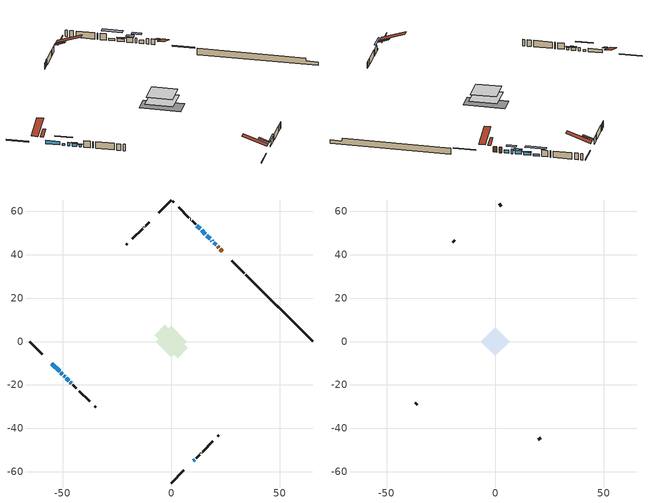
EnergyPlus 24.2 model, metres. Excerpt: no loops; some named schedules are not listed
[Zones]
conditioned space
 floor outside (Floor1 construction): -0.98,0 0,0.98 0.98,0 0,-0.98 z0.61
 floor adiabatic (AdiabaticFloorConstruction): -7.18,0 0,7.18 7.18,0 0,-7.18 z0.61
 floor foundation (Slab1 construction): -7.69,2.93 -2.93,7.69 7.69,-2.93 2.93,-7.69 z-1.77
 wall outside (RimJoist1 construction): 0,-65.1 5.77,-59.33 / -65.1,0 -59.33,-5.77 / 0,65.1 -5.77,59.33 / 33.66,31.43 27.89,37.21 z0.61:0.91
 wall outside (AdiabaticWallConstruction 1): 23.51,41.59 22.59,42.5 / 21.94,43.16 21.31,43.78 z0.61:2.64
 wall outside (AdiabaticWallConstruction): -54.94,-10.16 -51.38,-13.72 / 20.66,44.44 19.58,45.52 / -49.42,-15.68 -48.85,-16.24 z0.61:1.83; 10.16,-54.94 10.8,-54.29 / -50.73,-14.37 -50.08,-15.02 z0.61:1.22; 18.92,46.17 18.53,46.57 z0.61:2.36; 17.87,47.22 16.36,48.73 z0.61:2.44; 15.71,49.39 13.98,51.11 / -48.2,-16.9 -47.12,-17.98 z0.61:1.68; -46.46,-18.63 -45.92,-19.17 / 13.33,51.77 11.82,53.28 z0.61:1.37
 wall outside (Wall1 construction): 11.46,-53.64 13.06,-52.03 / -45.27,-19.83 -43.66,-21.43 / -10.16,54.94 -11.76,53.34 / 11.16,53.94 9.56,55.54 z0.61:3.05
 wall outside (Wall2 construction): 13.72,-51.38 13.83,-51.27 / -43.01,-22.09 -42.9,-22.2 / -12.42,52.68 -12.52,52.57 / 8.9,56.2 8.79,56.3 z0.61:3.05
 wall outside (Wall3 construction): 14.48,-50.61 19.18,-45.91 / -42.24,-22.85 -37.54,-27.55 / -13.18,51.92 -17.88,47.22 / 8.14,56.96 3.44,61.66 z0.61:3.05
 wall outside (Wall5 construction): 21.49,-43.61 21.96,-43.13 / -35.24,-29.86 -34.76,-30.33 / -20.19,44.91 -20.66,44.44 / 1.13,63.97 0.66,64.44 z0.61:3.05
 wall foundation (FoundationWall1 construction): 34.32,30.78,-1.77 34.32,30.78,0.61 62.02,3.08,0.61 62.02,3.08,-0.45 65.1,0,-0.45 65.1,0,-1.77
 window (WindowConstruction): -54.94,-10.16 -51.38,-13.72 z0.61:1.83
 window (WindowConstruction 8): 20.66,44.44 19.58,45.52 z0.61:1.83
 window (WindowConstruction 9): 10.16,-54.94 10.8,-54.29 z0.61:1.22
 window (WindowConstruction 10): -50.72,-14.37 -50.08,-15.02 z0.61:1.22
 window (WindowConstruction 1): -49.42,-15.68 -48.86,-16.24 z0.61:1.83
 window (WindowConstruction 6): 18.92,46.17 18.53,46.57 z0.61:2.36
 window (WindowConstruction 2): 17.87,47.22 16.36,48.73 z0.61:2.44
 window (WindowConstruction 3): 15.71,49.39 13.98,51.11 z0.61:1.68
 window (WindowConstruction 4): -48.2,-16.9 -47.12,-17.98 z0.61:1.68
 window (WindowConstruction 5): -46.46,-18.63 -45.92,-19.17 z0.61:1.37
 window (WindowConstruction 7): 13.33,51.77 11.82,53.28 z0.61:1.37
 door (Door): 23.51,41.59 22.59,42.5 z0.61:2.64
 door (Door 1): 21.94,43.16 21.32,43.78 z0.61:2.64
 ceiling adiabatic (AdiabaticFloorConstruction): 0,-7.18 7.18,0 0,7.18 -7.18,0 z0.61
 roof outside (Roof2 construction): 9.5,-55.6,3.05 6.81,-52.91,4.32 6.1,-53.62,4.32 8.79,-56.31,3.05; -55.6,-9.5,3.05 -52.91,-6.81,4.32 -53.62,-6.1,4.32 -56.31,-8.79,3.05; -9.5,55.6,3.05 -6.81,52.91,4.32 -6.1,53.62,4.32 -8.79,56.31,3.05; 24.16,40.93,3.05 21.47,38.24,4.32 22.18,37.53,4.32 24.87,40.23,3.05
attic - vented
 floor to conditioned space (Floor2 construction Reversed): -6.64,0 0,6.64 6.64,0 0,-6.64 z3.05
 wall outside (Wall4 construction): 19.84,-45.26 20.83,-44.26 / -36.89,-28.21 -35.89,-29.2 / -18.54,46.56 -19.53,45.57 / 2.78,62.32 1.79,63.31 z0.61:3.05
 roof outside (Roof1 construction): 8.13,-56.96,3.05 1.66,-50.49,6.1 -0.04,-52.2,6.1 6.43,-58.67,3.05; -56.96,-8.13,3.05 -50.49,-1.66,6.1 -52.2,0.04,6.1 -58.67,-6.43,3.05; -8.13,56.96,3.05 -1.66,50.49,6.1 0.04,52.2,6.1 -6.43,58.67,3.05; 25.53,39.57,3.05 19.06,33.1,6.1 20.76,31.39,6.1 27.23,37.86,3.05
shading: 12.74,-52.36 8.22,-56.88 8.54,-57.2 13.07,-52.68 z3.96; -48.14,-16.96 -52.66,-12.43 -52.99,-12.76 -48.47,-17.28 z3.96; 17.45,47.64 20,45.1 21.07,46.17 18.53,48.72 z3.88; 16.15,48.94 18.08,47.01 19.16,48.09 17.23,50.02 z2.74; 13.77,51.33 15.92,49.18 16.24,49.5 14.1,51.65 z1.98; -46.91,-18.19 -48.41,-16.69 -48.73,-17.01 -47.23,-18.51 z1.98; -45.71,-19.38 -46.67,-18.42 -47,-18.75 -46.04,-19.71 z1.67; 9.88,55.22 15.26,49.83 16.34,50.91 10.96,56.29 z4.11
[Building]
Building 1: Terrain=Suburbs
[Site:Location]
Montreal Mirabel Intl AP_QC: Latitude {deg}=45.68; Longitude {deg}=-74.03; Time Zone {hr}=-5; Elevation {m}=82; Keep Site Location Information=Yes
[Site:GroundTemperature:Shallow]
0.642858, -1.75623, -1.94836, -0.80987, 3.76054, 8.30966, 12.2535, 14.7518, 14.9641, 12.9321, 9.08883, 4.67926
[Site:WaterMainsTemperature]
Calculation Method=Schedule; Temperature Schedule=mains temperature schedule
[Material] Roughness=Rough; Thermal Absorptance=0.9
Name | Thickness {m} | Conductivity {W/m-K} | Density {kg/m3} | Specific Heat {J/kg-K} | Solar Absorptance | Visible Absorptance
asphalt or fiberglass shingles | 0.00635 | 0.162714 | 1121.4 | 1465.45 | 0.4 | 0.4
ceiling loosefill ins | 0.0846667 | 0.0480833 | 16.02 | 1046.75 | 0.7 | 0.7
ceiling stud and cavity | 0.1397 | 0.081039 | 65.682 | 1177.47 | 0.7 | 0.7
concrete 4.0 in. | 0.1016 | 1.803125 | 2242.8 | 837.4 | 0.7 | 0.7
concrete 8.0 in. | 0.2032 | 1.803125 | 2242.8 | 837.4 | 0.7 | 0.7
door material | 0.04445 | 0.0451087 | 512.64 | 1214.23 | 0.7 | 0.7
door material 1 | 0.04445 | 0.053851 | 512.64 | 1214.23 | 0.7 | 0.7
exterior vertical ins | 0.0301356 | 0.029427 | 32.04 | 1214.23 | 0.7 | 0.7
floor covering | 0.0127 | 0.0433444 | 54.468 | 1339.84 | 0.6 | 0.6
floor rigid ins; wall rigid ins | 0.512978 | 0.029427 | 32.04 | 1214.23 | 0.7 | 0.7
floor stud and cavity | 0.1397 | 0.0804479 | 92.3553 | 1139.71 | 0.7 | 0.7
floor stud and cavity 1 | 0.1397 | 1.75129 | 37.0049 | 1207.88 | 0.7 | 0.7
furniture material conditioned space 1 | 0.1524 | 0.115458 | 640.8 | 1214.23 | 0.6 | 0.6
gypsum board | 0.0127 | 0.160291 | 801 | 837.4 | 0.6 | 0.6
gypsum board 1 | 0.0127 | 0.160291 | 801 | 837.4 | 0.7 | 0.7
osb sheathing 0.5 in. | 0.0127 | 0.115458 | 512.64 | 1214.23 | 0.7 | 0.7
osb sheathing 0.75 in. | 0.01905 | 0.115458 | 512.64 | 1214.23 | 0.7 | 0.7
osb sheathing 2.0 in. | 0.0508 | 0.115458 | 512.64 | 1214.23 | 0.7 | 0.7
rim joist stud and cavity | 0.0508 | 0.035417 | 125.044 | 1163.47 | 0.6 | 0.6
roof rigid ins | 0.103632 | 0.029427 | 32.04 | 1214.23 | 0.7 | 0.7
roof stud and cavity | 0.2032 | 0.263 | 78.34581 | 1123.46 | 0.7 | 0.7
wall stud and cavity | 0.1397 | 0.0917207 | 139.0536 | 1170.24 | 0.7 | 0.7
wall stud and cavity 1 | 0.1397 | 0.106068 | 139.0536 | 1170.24 | 0.7 | 0.7
wall stud and cavity 2 | 0.1397 | 0.10224 | 139.0536 | 1170.24 | 0.7 | 0.7
wall stud and cavity 3 | 0.0889 | 6.1454 | 50.32683 | 1063.81 | 0.6 | 0.6
wall stud and cavity 4 | 0.1397 | 0.194545 | 139.0536 | 1170.24 | 0.7 | 0.7
wall stud and cavity 5 | 0.0889 | 0.380278 | 52.3479 | 1209.89 | 0.7 | 0.7
wall stud and cavity 6 | 0.0889 | 0.391764 | 83.0341 | 1211.67 | 0.7 | 0.7
wood siding | 0.0254 | 0.102417 | 544.68 | 1172.36 | 0.4 | 0.4
wood siding 1 | 0.00254 | 0.102417 | 544.68 | 1172.36 | 0.4 | 0.4
wood siding 2; wood siding 3; wood siding 4 | 0.0254 | 0.102417 | 544.68 | 1172.36 | 0.7 | 0.7
[WindowMaterial:SimpleGlazingSystem]
Name | U-Factor {W/m2-K} | Solar Heat Gain Coefficient
WindowMaterial | 1.71816 | 0.42
WindowMaterial 1 | 1.80731 | 0.38
WindowMaterial 2 | 1.62902 | 0.44
WindowMaterial 3 | 1.76132 | 0.39
WindowMaterial 4 | 1.73349 | 0.4
WindowMaterial 5 | 1.90156 | 0.34
WindowMaterial 6 | 1.69318 | 0.41
WindowMaterial 7 | 1.81469 | 0.38
WindowMaterial 8 | 1.89986 | 0.35
WindowMaterial 9 | 2.01058 | 0.31
[Construction]
AdiabaticFloorConstruction: floor stud and cavity 1, floor rigid ins, osb sheathing 0.75 in., floor covering
AdiabaticWallConstruction: wood siding 3, wall rigid ins, wall stud and cavity 5, gypsum board
AdiabaticWallConstruction 1: wood siding 4, wall rigid ins, wall stud and cavity 5, gypsum board
Door: door material
Door 1: door material 1
Floor1 construction: floor stud and cavity, osb sheathing 0.75 in., floor covering
Floor2 construction Reversed: gypsum board, ceiling stud and cavity, ceiling loosefill ins
FoundationWall1 construction: concrete 8.0 in., gypsum board 1
furniture construction conditioned space 1: furniture material conditioned space 1
PartitionWallConstruction: gypsum board, wall stud and cavity 6, gypsum board
RimJoist1 construction: wood siding 2, osb sheathing 2.0 in., rim joist stud and cavity
Roof1 construction: asphalt or fiberglass shingles
Roof2 construction: asphalt or fiberglass shingles, roof rigid ins, osb sheathing 0.75 in., roof stud and cavity, gypsum board
Slab1 construction: concrete 4.0 in.
Wall1 construction: wood siding, osb sheathing 0.5 in., wall stud and cavity, gypsum board
Wall2 construction: wood siding, osb sheathing 0.5 in., wall stud and cavity 1, gypsum board
Wall3 construction: wood siding, osb sheathing 0.5 in., wall stud and cavity 2, gypsum board
Wall4 construction: wood siding 1, wall stud and cavity 3
Wall5 construction: wood siding, osb sheathing 0.5 in., wall stud and cavity 4, gypsum board
WindowConstruction: WindowMaterial
WindowConstruction 1: WindowMaterial 1
WindowConstruction 10; WindowConstruction 9: WindowMaterial 9
WindowConstruction 2: WindowMaterial 2
WindowConstruction 3: WindowMaterial 3
WindowConstruction 4: WindowMaterial 4
WindowConstruction 5: WindowMaterial 5
WindowConstruction 6: WindowMaterial 6
WindowConstruction 7: WindowMaterial 7
WindowConstruction 8: WindowMaterial 8
[Zone] Multiplier=1; Part of Total Floor Area=Yes
Name | Volume {m3}
attic - vented | 43.7385
conditioned space | 512.4
[Space]
Name | Zone | Volume {m3}
attic - vented 1 | attic - vented | 43.7385
conditioned space 1 | conditioned space | 512.4
[ZoneInfiltration:EffectiveLeakageArea]
infil attic - vented 1: Zone or Space=attic - vented 1; Schedule=Always On Discrete; Effective Air Leakage Area {cm2}=4075.85; Stack Coefficient=0.000381724; Wind Coefficient=1.32006e-05
[ZoneMixing]
whole house fan mix: Zone or Space=attic - vented; Schedule=Always On Continuous; Design Flow Rate Calculation Method=Flow/Zone; Design Flow Rate {m3/s}=0; Source Zone or Space=conditioned space
[SurfaceProperty:ExposedFoundationPerimeter]
Slab1: Exposed Perimeter Calculation Method=TotalExposedPerimeter; Total Exposed Perimeter {m}=43.526
[InternalMass] Zone or ZoneList=conditioned space; Space or SpaceList=conditioned space 1
Name | Construction | Surface Area {m2}
furniture mass conditioned space 1 | furniture construction conditioned space 1 | 82.5522
partition wall mass | PartitionWallConstruction | 206.381
[Lights]
interior lighting: Zone or ZoneList or Space or SpaceList=conditioned space 1; Schedule=interior lighting schedule; Design Level Calculation Method=LightingLevel; Lighting Level {W}=343.2; Return Air Fraction=0; Fraction Radiant=0.6; Fraction Visible=0.2; Fraction Replaceable=1
[People]
occupants: Zone or ZoneList or Space or SpaceList=conditioned space 1; Number of People Schedule=occupants schedule; Number of People Calculation Method=People; Number of People=3; Fraction Radiant=0.314171; Sensible Heat Fraction=0.56303; Activity Level Schedule=occupants activity schedule; Carbon Dioxide Generation Rate {m3/s-W}=0; Enable ASHRAE 55 Comfort Warnings=No; Mean Radiant Temperature Calculation Type=EnclosureAveraged
[ElectricEquipment] Zone or ZoneList or Space or SpaceList=conditioned space 1; Design Level Calculation Method=EquipmentLevel
Name | Schedule | Design Level {W} | Fraction Latent | Fraction Radiant | Fraction Lost
clothes dryer | clothes dryer schedule | 140.772 | 0.015 | 0.081 | 0.85
clothes washer | clothes washer schedule | 32.1985 | 0.03 | 0.162 | 0.7
cooking range | cooking range schedule | 215.147 | 0.08 | 0.432 | 0.2
dishwasher | dishwasher schedule | 66.8632 | 0.3 | 0.18 | 0.4
fridge | fridge schedule | 72.9452 | 0 | 0.6 | 0
mech vent bath fan 0 | mech vent bath fan 0 schedule | 50.2 | 0 | 0 | 1
mech vent bath fan 1 | mech vent bath fan 1 schedule | 50.2 | 0 | 0 | 1
mech vent house fan | mech vent house fan schedule | 0 | 0 | 0 | 1
mech vent house fan cfis | mech vent house fan cfis schedule | 0 | 0 | 0 | 0
mech vent range fan 0 | mech vent range fan 0 schedule | 57 | 0 | 0 | 1
misc plug loads | misc plug loads schedule | 494.7 | 0.045 | 0.513 | 0.1
whole house fan | Always On Discrete | 0 | 0 | 0 | 1
[OtherEquipment] Zone or ZoneList or Space or SpaceList=conditioned space 1; Design Level Calculation Method=EquipmentLevel
Name | Fuel Type | Schedule | Design Level {W} | Fraction Latent | Fraction Radiant | Fraction Lost
clothes dryer 1 | Electricity | clothes dryer schedule | 0 | 0.015 | 0.081 | 0.85
cooking range 1 | Electricity | cooking range schedule | 0 | 0.08 | 0.432 | 0.2
general water use latent | None | general water use schedule | 62.594 | 1 | 0 | 0
general water use sensible | None | general water use schedule | -61.6891 | 0 | 0.6 | 0
mech vent house fan latent load | None | Always On Discrete | 0 | 1 | 0 | 0
mech vent house fan sensible load | None | Always On Discrete | 0 | 0 | 0 | 0
water heater energy adjustment1 | Electricity | Always On Discrete | 0.01 | 0 | 0 | 1
[ZoneInfiltration:DesignFlowRate] Zone or ZoneList or Space or SpaceList=conditioned space 1; Schedule=Always On Discrete; Design Flow Rate Calculation Method=Flow/Zone; Design Flow Rate {m3/s}=0
infil flow; natural vent flow; whole house fan flow
[Foundation:Kiva]
Foundation Kiva 1: Initial Indoor Air Temperature {C}=18; Wall Height Above Grade {m}=0.609996; Wall Depth Below Slab {m}=0.2032; Custom Block Material Name 1=exterior vertical ins; Custom Block Depth 1 {m}=2.38; Custom Block X Position 1 {m}=0.2159; Custom Block Z Position 1 {m}=0
[Foundation:Kiva:Settings]
Soil Conductivity {W/m-K}=0.849921; Soil Density {kg/m3}=1842.3; Soil Specific Heat {J/kg-K}=418.7; Ground Solar Absorptivity=0.9; Ground Thermal Absorptivity=0.9; Ground Surface Roughness {m}=0.03; Far-Field Width {m}=40; Deep-Ground Boundary Condition=ZeroFlux; Deep-Ground Depth {m}=40; Minimum Cell Dimension {m}=0.2; Maximum Cell Growth Coefficient=3; Simulation Timestep=Timestep
[Exterior:Lights]
exterior lighting: Schedule=exterior lighting schedule; Design Level {W}=75.6
[Schedule:Constant]
Name | Hourly Value
Always On Continuous; mech vent house fan schedule; mech vent house fan cfis schedule; Always On Discrete | 1
occupants activity schedule | 117.228
fridge schedule | 0
[Schedule:Week:Daily]
interior lighting schedule Week Rule - Jan1-Jan27: interior lighting schedule day, interior lighting schedule day, interior lighting schedule day, interior lighting schedule day, interior lighting schedule day, interior lighting schedule day, interior lighting schedule day, interior lighting schedule default day, interior lighting schedule default day, interior lighting schedule default day, interior lighting schedule default day, interior lighting schedule default day
interior lighting schedule Week Rule - Jan28-Feb3: interior lighting schedule day, interior lighting schedule day, interior lighting schedule day, interior lighting schedule day, interior lighting schedule day 1, interior lighting schedule day 1, interior lighting schedule day 1, interior lighting schedule default day, interior lighting schedule default day, interior lighting schedule default day, interior lighting schedule default day, interior lighting schedule default day
interior lighting schedule Week Rule - Feb4-Feb24: interior lighting schedule day 1, interior lighting schedule day 1, interior lighting schedule day 1, interior lighting schedule day 1, interior lighting schedule day 1, interior lighting schedule day 1, interior lighting schedule day 1, interior lighting schedule default day, interior lighting schedule default day, interior lighting schedule default day, interior lighting schedule default day, interior lighting schedule default day
interior lighting schedule Week Rule - Feb25-Mar3: interior lighting schedule day 1, interior lighting schedule day 1, interior lighting schedule day 1, interior lighting schedule day 1, interior lighting schedule day 2, interior lighting schedule day 2, interior lighting schedule day 2, interior lighting schedule default day, interior lighting schedule default day, interior lighting schedule default day, interior lighting schedule default day, interior lighting schedule default day
interior lighting schedule Week Rule - Mar4-Mar31: interior lighting schedule day 2, interior lighting schedule day 2, interior lighting schedule day 2, interior lighting schedule day 2, interior lighting schedule day 2, interior lighting schedule day 2, interior lighting schedule day 2, interior lighting schedule default day, interior lighting schedule default day, interior lighting schedule default day, interior lighting schedule default day, interior lighting schedule default day
interior lighting schedule Week Rule - Apr1-Apr28: interior lighting schedule day 3, interior lighting schedule day 3, interior lighting schedule day 3, interior lighting schedule day 3, interior lighting schedule day 3, interior lighting schedule day 3, interior lighting schedule day 3, interior lighting schedule default day, interior lighting schedule default day, interior lighting schedule default day, interior lighting schedule default day, interior lighting schedule default day
interior lighting schedule Week Rule - Apr29-May5: interior lighting schedule day 3, interior lighting schedule day 3, interior lighting schedule day 4, interior lighting schedule day 4, interior lighting schedule day 4, interior lighting schedule day 4, interior lighting schedule day 4, interior lighting schedule default day, interior lighting schedule default day, interior lighting schedule default day, interior lighting schedule default day, interior lighting schedule default day
interior lighting schedule Week Rule - May6-May26: interior lighting schedule day 4, interior lighting schedule day 4, interior lighting schedule day 4, interior lighting schedule day 4, interior lighting schedule day 4, interior lighting schedule day 4, interior lighting schedule day 4, interior lighting schedule default day, interior lighting schedule default day, interior lighting schedule default day, interior lighting schedule default day, interior lighting schedule default day
interior lighting schedule Week Rule - May27-Jun2: interior lighting schedule day 4, interior lighting schedule day 4, interior lighting schedule day 4, interior lighting schedule day 4, interior lighting schedule day 4, interior lighting schedule day 5, interior lighting schedule day 5, interior lighting schedule default day, interior lighting schedule default day, interior lighting schedule default day, interior lighting schedule default day, interior lighting schedule default day
interior lighting schedule Week Rule - Jun3-Jun30: interior lighting schedule day 5, interior lighting schedule day 5, interior lighting schedule day 5, interior lighting schedule day 5, interior lighting schedule day 5, interior lighting schedule day 5, interior lighting schedule day 5, interior lighting schedule default day, interior lighting schedule default day, interior lighting schedule default day, interior lighting schedule default day, interior lighting schedule default day
interior lighting schedule Week Rule - Jul1-Jul28: interior lighting schedule day 6, interior lighting schedule day 6, interior lighting schedule day 6, interior lighting schedule day 6, interior lighting schedule day 6, interior lighting schedule day 6, interior lighting schedule day 6, interior lighting schedule default day, interior lighting schedule default day, interior lighting schedule default day, interior lighting schedule default day, interior lighting schedule default day
interior lighting schedule Week Rule - Jul29-Aug4: interior lighting schedule day 6, interior lighting schedule day 6, interior lighting schedule day 6, interior lighting schedule day 7, interior lighting schedule day 7, interior lighting schedule day 7, interior lighting schedule day 7, interior lighting schedule default day, interior lighting schedule default day, interior lighting schedule default day, interior lighting schedule default day, interior lighting schedule default day
interior lighting schedule Week Rule - Aug5-Aug25: interior lighting schedule day 7, interior lighting schedule day 7, interior lighting schedule day 7, interior lighting schedule day 7, interior lighting schedule day 7, interior lighting schedule day 7, interior lighting schedule day 7, interior lighting schedule default day, interior lighting schedule default day, interior lighting schedule default day, interior lighting schedule default day, interior lighting schedule default day
interior lighting schedule Week Rule - Aug26-Sep1: interior lighting schedule day 7, interior lighting schedule day 7, interior lighting schedule day 7, interior lighting schedule day 7, interior lighting schedule day 7, interior lighting schedule day 7, interior lighting schedule day 8, interior lighting schedule default day, interior lighting schedule default day, interior lighting schedule default day, interior lighting schedule default day, interior lighting schedule default day
interior lighting schedule Week Rule - Sep2-Sep29: interior lighting schedule day 8, interior lighting schedule day 8, interior lighting schedule day 8, interior lighting schedule day 8, interior lighting schedule day 8, interior lighting schedule day 8, interior lighting schedule day 8, interior lighting schedule default day, interior lighting schedule default day, interior lighting schedule default day, interior lighting schedule default day, interior lighting schedule default day
interior lighting schedule Week Rule - Sep30-Oct6: interior lighting schedule day 8, interior lighting schedule day 9, interior lighting schedule day 9, interior lighting schedule day 9, interior lighting schedule day 9, interior lighting schedule day 9, interior lighting schedule day 9, interior lighting schedule default day, interior lighting schedule default day, interior lighting schedule default day, interior lighting schedule default day, interior lighting schedule default day
interior lighting schedule Week Rule - Oct7-Oct27: interior lighting schedule day 9, interior lighting schedule day 9, interior lighting schedule day 9, interior lighting schedule day 9, interior lighting schedule day 9, interior lighting schedule day 9, interior lighting schedule day 9, interior lighting schedule default day, interior lighting schedule default day, interior lighting schedule default day, interior lighting schedule default day, interior lighting schedule default day
interior lighting schedule Week Rule - Oct28-Nov3: interior lighting schedule day 9, interior lighting schedule day 9, interior lighting schedule day 9, interior lighting schedule day 9, interior lighting schedule day 10, interior lighting schedule day 10, interior lighting schedule day 10, interior lighting schedule default day, interior lighting schedule default day, interior lighting schedule default day, interior lighting schedule default day, interior lighting schedule default day
interior lighting schedule Week Rule - Nov4-Nov24: interior lighting schedule day 10, interior lighting schedule day 10, interior lighting schedule day 10, interior lighting schedule day 10, interior lighting schedule day 10, interior lighting schedule day 10, interior lighting schedule day 10, interior lighting schedule default day, interior lighting schedule default day, interior lighting schedule default day, interior lighting schedule default day, interior lighting schedule default day
interior lighting schedule Week Rule - Nov25-Dec1: interior lighting schedule day 10, interior lighting schedule day 10, interior lighting schedule day 10, interior lighting schedule day 10, interior lighting schedule day 10, interior lighting schedule day 10, interior lighting schedule day 11, interior lighting schedule default day, interior lighting schedule default day, interior lighting schedule default day, interior lighting schedule default day, interior lighting schedule default day
interior lighting schedule Week Rule - Dec2-Dec31: interior lighting schedule day 11, interior lighting schedule day 11, interior lighting schedule day 11, interior lighting schedule day 11, interior lighting schedule day 11, interior lighting schedule day 11, interior lighting schedule day 11, interior lighting schedule default day, interior lighting schedule default day, interior lighting schedule default day, interior lighting schedule default day, interior lighting schedule default day
occupants schedule Week Rule - Jan1-Dec31: occupants schedule day, occupants schedule day, occupants schedule day, occupants schedule day, occupants schedule day, occupants schedule day, occupants schedule day, occupants schedule default day, occupants schedule default day, occupants schedule default day, occupants schedule default day, occupants schedule default day
clothes dryer schedule Week Rule - Jan1-Dec31: clothes dryer schedule day, clothes dryer schedule day, clothes dryer schedule day, clothes dryer schedule day, clothes dryer schedule day, clothes dryer schedule day, clothes dryer schedule day, clothes dryer schedule default day, clothes dryer schedule default day, clothes dryer schedule default day, clothes dryer schedule default day, clothes dryer schedule default day
clothes washer schedule Week Rule - Jan1-Dec31: clothes washer schedule day, clothes washer schedule day, clothes washer schedule day, clothes washer schedule day, clothes washer schedule day, clothes washer schedule day, clothes washer schedule day, clothes washer schedule default day, clothes washer schedule default day, clothes washer schedule default day, clothes washer schedule default day, clothes washer schedule default day
cooking range schedule Week Rule - Jan1-Dec31: cooking range schedule day, cooking range schedule day, cooking range schedule day, cooking range schedule day, cooking range schedule day, cooking range schedule day, cooking range schedule day, cooking range schedule default day, cooking range schedule default day, cooking range schedule default day, cooking range schedule default day, cooking range schedule default day
dishwasher schedule Week Rule - Jan1-Dec31: dishwasher schedule day, dishwasher schedule day, dishwasher schedule day, dishwasher schedule day, dishwasher schedule day, dishwasher schedule day, dishwasher schedule day, dishwasher schedule default day, dishwasher schedule default day, dishwasher schedule default day, dishwasher schedule default day, dishwasher schedule default day
mech vent bath fan 0 schedule Week Rule - Jan1-Dec31: mech vent bath fan 0 schedule day, mech vent bath fan 0 schedule day, mech vent bath fan 0 schedule day, mech vent bath fan 0 schedule day, mech vent bath fan 0 schedule day, mech vent bath fan 0 schedule day, mech vent bath fan 0 schedule day, mech vent bath fan 0 schedule default day, mech vent bath fan 0 schedule default day, mech vent bath fan 0 schedule default day, mech vent bath fan 0 schedule default day, mech vent bath fan 0 schedule default day
mech vent bath fan 1 schedule Week Rule - Jan1-Dec31: mech vent bath fan 1 schedule day, mech vent bath fan 1 schedule day, mech vent bath fan 1 schedule day, mech vent bath fan 1 schedule day, mech vent bath fan 1 schedule day, mech vent bath fan 1 schedule day, mech vent bath fan 1 schedule day, mech vent bath fan 1 schedule default day, mech vent bath fan 1 schedule default day, mech vent bath fan 1 schedule default day, mech vent bath fan 1 schedule default day, mech vent bath fan 1 schedule default day
mech vent range fan 0 schedule Week Rule - Jan1-Dec31: mech vent range fan 0 schedule day, mech vent range fan 0 schedule day, mech vent range fan 0 schedule day, mech vent range fan 0 schedule day, mech vent range fan 0 schedule day, mech vent range fan 0 schedule day, mech vent range fan 0 schedule day, mech vent range fan 0 schedule default day, mech vent range fan 0 schedule default day, mech vent range fan 0 schedule default day, mech vent range fan 0 schedule default day, mech vent range fan 0 schedule default day
misc plug loads schedule Week Rule - Jan1-Dec31: misc plug loads schedule day, misc plug loads schedule day, misc plug loads schedule day, misc plug loads schedule day, misc plug loads schedule day, misc plug loads schedule day, misc plug loads schedule day, misc plug loads schedule default day, misc plug loads schedule default day, misc plug loads schedule default day, misc plug loads schedule default day, misc plug loads schedule default day
general water use schedule Week Rule - Jan1-Dec31: general water use schedule day, general water use schedule day, general water use schedule day, general water use schedule day, general water use schedule day, general water use schedule day, general water use schedule day, general water use schedule default day, general water use schedule default day, general water use schedule default day, general water use schedule default day, general water use schedule default day
exterior lighting schedule Week Rule - Jan1-Jan27: exterior lighting schedule day, exterior lighting schedule day, exterior lighting schedule day, exterior lighting schedule day, exterior lighting schedule day, exterior lighting schedule day, exterior lighting schedule day, exterior lighting schedule default day, exterior lighting schedule default day, exterior lighting schedule default day, exterior lighting schedule default day, exterior lighting schedule default day
exterior lighting schedule Week Rule - Jan28-Feb3: exterior lighting schedule day, exterior lighting schedule day, exterior lighting schedule day, exterior lighting schedule day, exterior lighting schedule day 1, exterior lighting schedule day 1, exterior lighting schedule day 1, exterior lighting schedule default day, exterior lighting schedule default day, exterior lighting schedule default day, exterior lighting schedule default day, exterior lighting schedule default day
exterior lighting schedule Week Rule - Feb4-Feb24: exterior lighting schedule day 1, exterior lighting schedule day 1, exterior lighting schedule day 1, exterior lighting schedule day 1, exterior lighting schedule day 1, exterior lighting schedule day 1, exterior lighting schedule day 1, exterior lighting schedule default day, exterior lighting schedule default day, exterior lighting schedule default day, exterior lighting schedule default day, exterior lighting schedule default day
exterior lighting schedule Week Rule - Feb25-Mar3: exterior lighting schedule day 1, exterior lighting schedule day 1, exterior lighting schedule day 1, exterior lighting schedule day 1, exterior lighting schedule day 2, exterior lighting schedule day 2, exterior lighting schedule day 2, exterior lighting schedule default day, exterior lighting schedule default day, exterior lighting schedule default day, exterior lighting schedule default day, exterior lighting schedule default day
exterior lighting schedule Week Rule - Mar4-Mar31: exterior lighting schedule day 2, exterior lighting schedule day 2, exterior lighting schedule day 2, exterior lighting schedule day 2, exterior lighting schedule day 2, exterior lighting schedule day 2, exterior lighting schedule day 2, exterior lighting schedule default day, exterior lighting schedule default day, exterior lighting schedule default day, exterior lighting schedule default day, exterior lighting schedule default day
exterior lighting schedule Week Rule - Apr1-Apr28: exterior lighting schedule day 3, exterior lighting schedule day 3, exterior lighting schedule day 3, exterior lighting schedule day 3, exterior lighting schedule day 3, exterior lighting schedule day 3, exterior lighting schedule day 3, exterior lighting schedule default day, exterior lighting schedule default day, exterior lighting schedule default day, exterior lighting schedule default day, exterior lighting schedule default day
exterior lighting schedule Week Rule - Apr29-May5: exterior lighting schedule day 3, exterior lighting schedule day 3, exterior lighting schedule day 4, exterior lighting schedule day 4, exterior lighting schedule day 4, exterior lighting schedule day 4, exterior lighting schedule day 4, exterior lighting schedule default day, exterior lighting schedule default day, exterior lighting schedule default day, exterior lighting schedule default day, exterior lighting schedule default day
exterior lighting schedule Week Rule - May6-May26: exterior lighting schedule day 4, exterior lighting schedule day 4, exterior lighting schedule day 4, exterior lighting schedule day 4, exterior lighting schedule day 4, exterior lighting schedule day 4, exterior lighting schedule day 4, exterior lighting schedule default day, exterior lighting schedule default day, exterior lighting schedule default day, exterior lighting schedule default day, exterior lighting schedule default day
exterior lighting schedule Week Rule - May27-Jun2: exterior lighting schedule day 4, exterior lighting schedule day 4, exterior lighting schedule day 4, exterior lighting schedule day 4, exterior lighting schedule day 4, exterior lighting schedule day 5, exterior lighting schedule day 5, exterior lighting schedule default day, exterior lighting schedule default day, exterior lighting schedule default day, exterior lighting schedule default day, exterior lighting schedule default day
exterior lighting schedule Week Rule - Jun3-Jun30: exterior lighting schedule day 5, exterior lighting schedule day 5, exterior lighting schedule day 5, exterior lighting schedule day 5, exterior lighting schedule day 5, exterior lighting schedule day 5, exterior lighting schedule day 5, exterior lighting schedule default day, exterior lighting schedule default day, exterior lighting schedule default day, exterior lighting schedule default day, exterior lighting schedule default day
exterior lighting schedule Week Rule - Jul1-Jul28: exterior lighting schedule day 6, exterior lighting schedule day 6, exterior lighting schedule day 6, exterior lighting schedule day 6, exterior lighting schedule day 6, exterior lighting schedule day 6, exterior lighting schedule day 6, exterior lighting schedule default day, exterior lighting schedule default day, exterior lighting schedule default day, exterior lighting schedule default day, exterior lighting schedule default day
exterior lighting schedule Week Rule - Jul29-Aug4: exterior lighting schedule day 6, exterior lighting schedule day 6, exterior lighting schedule day 6, exterior lighting schedule day 7, exterior lighting schedule day 7, exterior lighting schedule day 7, exterior lighting schedule day 7, exterior lighting schedule default day, exterior lighting schedule default day, exterior lighting schedule default day, exterior lighting schedule default day, exterior lighting schedule default day
exterior lighting schedule Week Rule - Aug5-Aug25: exterior lighting schedule day 7, exterior lighting schedule day 7, exterior lighting schedule day 7, exterior lighting schedule day 7, exterior lighting schedule day 7, exterior lighting schedule day 7, exterior lighting schedule day 7, exterior lighting schedule default day, exterior lighting schedule default day, exterior lighting schedule default day, exterior lighting schedule default day, exterior lighting schedule default day
exterior lighting schedule Week Rule - Aug26-Sep1: exterior lighting schedule day 7, exterior lighting schedule day 7, exterior lighting schedule day 7, exterior lighting schedule day 7, exterior lighting schedule day 7, exterior lighting schedule day 7, exterior lighting schedule day 8, exterior lighting schedule default day, exterior lighting schedule default day, exterior lighting schedule default day, exterior lighting schedule default day, exterior lighting schedule default day
[Schedule:Year]
interior lighting schedule: interior lighting schedule Week Rule - Jan1-Jan27, 1, 1, 1, 27, interior lighting schedule Week Rule - Jan28-Feb3, 1, 28, 2, 3, interior lighting schedule Week Rule - Feb4-Feb24, 2, 4, 2, 24, interior lighting schedule Week Rule - Feb25-Mar3, 2, 25, 3, 3, interior lighting schedule Week Rule - Mar4-Mar31, 3, 4, 3, 31, interior lighting schedule Week Rule - Apr1-Apr28, 4, 1, 4, 28, interior lighting schedule Week Rule - Apr29-May5, 4, 29, 5, 5, interior lighting schedule Week Rule - May6-May26, 5, 6, 5, 26, interior lighting schedule Week Rule - May27-Jun2, 5, 27, 6, 2, interior lighting schedule Week Rule - Jun3-Jun30, 6, 3, 6, 30, interior lighting schedule Week Rule - Jul1-Jul28, 7, 1, 7, 28, interior lighting schedule Week Rule - Jul29-Aug4, 7, 29, 8, 4, interior lighting schedule Week Rule - Aug5-Aug25, 8, 5, 8, 25, interior lighting schedule Week Rule - Aug26-Sep1, 8, 26, 9, 1, interior lighting schedule Week Rule - Sep2-Sep29, 9, 2, 9, 29, interior lighting schedule Week Rule - Sep30-Oct6, 9, 30, 10, 6, interior lighting schedule Week Rule - Oct7-Oct27, 10, 7, 10, 27, interior lighting schedule Week Rule - Oct28-Nov3, 10, 28, 11, 3, interior lighting schedule Week Rule - Nov4-Nov24, 11, 4, 11, 24, interior lighting schedule Week Rule - Nov25-Dec1, 11, 25, 12, 1, interior lighting schedule Week Rule - Dec2-Dec31, 12, 2, 12, 31
occupants schedule: occupants schedule Week Rule - Jan1-Dec31, 1, 1, 12, 31
clothes dryer schedule: clothes dryer schedule Week Rule - Jan1-Dec31, 1, 1, 12, 31
clothes washer schedule: clothes washer schedule Week Rule - Jan1-Dec31, 1, 1, 12, 31
cooking range schedule: cooking range schedule Week Rule - Jan1-Dec31, 1, 1, 12, 31
dishwasher schedule: dishwasher schedule Week Rule - Jan1-Dec31, 1, 1, 12, 31
mech vent bath fan 0 schedule: mech vent bath fan 0 schedule Week Rule - Jan1-Dec31, 1, 1, 12, 31
mech vent bath fan 1 schedule: mech vent bath fan 1 schedule Week Rule - Jan1-Dec31, 1, 1, 12, 31
mech vent range fan 0 schedule: mech vent range fan 0 schedule Week Rule - Jan1-Dec31, 1, 1, 12, 31
misc plug loads schedule: misc plug loads schedule Week Rule - Jan1-Dec31, 1, 1, 12, 31
general water use schedule: general water use schedule Week Rule - Jan1-Dec31, 1, 1, 12, 31
exterior lighting schedule: exterior lighting schedule Week Rule - Jan1-Jan27, 1, 1, 1, 27, exterior lighting schedule Week Rule - Jan28-Feb3, 1, 28, 2, 3, exterior lighting schedule Week Rule - Feb4-Feb24, 2, 4, 2, 24, exterior lighting schedule Week Rule - Feb25-Mar3, 2, 25, 3, 3, exterior lighting schedule Week Rule - Mar4-Mar31, 3, 4, 3, 31, exterior lighting schedule Week Rule - Apr1-Apr28, 4, 1, 4, 28, exterior lighting schedule Week Rule - Apr29-May5, 4, 29, 5, 5, exterior lighting schedule Week Rule - May6-May26, 5, 6, 5, 26, exterior lighting schedule Week Rule - May27-Jun2, 5, 27, 6, 2, exterior lighting schedule Week Rule - Jun3-Jun30, 6, 3, 6, 30, exterior lighting schedule Week Rule - Jul1-Jul28, 7, 1, 7, 28, exterior lighting schedule Week Rule - Jul29-Aug4, 7, 29, 8, 4, exterior lighting schedule Week Rule - Aug5-Aug25, 8, 5, 8, 25, exterior lighting schedule Week Rule - Aug26-Sep1, 8, 26, 9, 1, exterior lighting schedule Week Rule - Sep2-Sep29, 9, 2, 9, 29, exterior lighting schedule Week Rule - Sep30-Oct6, 9, 30, 10, 6, exterior lighting schedule Week Rule - Oct7-Oct27, 10, 7, 10, 27, exterior lighting schedule Week Rule - Oct28-Nov3, 10, 28, 11, 3, exterior lighting schedule Week Rule - Nov4-Nov24, 11, 4, 11, 24, exterior lighting schedule Week Rule - Nov25-Dec1, 11, 25, 12, 1, exterior lighting schedule Week Rule - Dec2-Dec31, 12, 2, 12, 31
[Schedule:Compact]
mains temperature schedule: Through: 01/01, For: AllDays, Until: 24:00, 5.61444, Through: 01/02, For: AllDays, Until: 24:00, 5.535, Through: 01/03, For: AllDays, Until: 24:00, 5.45667, Through: 01/04, For: AllDays, Until: 24:00, 5.37944, Through: 01/05, For: AllDays, Until: 24:00, 5.30333, Through: 01/06, For: AllDays, Until: 24:00, 5.22889, Through: 01/07, For: AllDays, Until: 24:00, 5.15611, Through: 01/08, For: AllDays, Until: 24:00, 5.08389, Through: 01/09, For: AllDays, Until: 24:00, 5.01333, Through: 01/10, For: AllDays, Until: 24:00, 4.94444, Through: 01/11, For: AllDays, Until: 24:00, 4.87667, Through: 01/12, For: AllDays, Until: 24:00, 4.81056, Through: 01/13, For: AllDays, Until: 24:00, 4.74556, Through: 01/14, For: AllDays, Until: 24:00, 4.68222, Through: 01/15, For: AllDays, Until: 24:00, 4.62056, Through: 01/16, For: AllDays, Until: 24:00, 4.56, Through: 01/17, For: AllDays, Until: 24:00, 4.50111, Through: 01/18, For: AllDays, Until: 24:00, 4.44389, Through: 01/19, For: AllDays, Until: 24:00, 4.38778, Through: 01/20, For: AllDays, Until: 24:00, 4.33389, Through: 01/21, For: AllDays, Until: 24:00, 4.28111, Through: 01/22, For: AllDays, Until: 24:00, 4.23, Through: 01/23, For: AllDays, Until: 24:00, 4.18056, Through: 01/24, For: AllDays, Until: 24:00, 4.13278, Through: 01/25, For: AllDays, Until: 24:00, 4.08667, Through: 01/26, For: AllDays, Until: 24:00, 4.04222, Through: 01/27, For: AllDays, Until: 24:00, 3.99944, Through: 01/28, For: AllDays, Until: 24:00, 3.95833, Through: 01/29, For: AllDays, Until: 24:00, 3.91889, Through: 01/30, For: AllDays, Until: 24:00, 3.88111, Through: 01/31, For: AllDays, Until: 24:00, 3.845, Through: 02/01, For: AllDays, Until: 24:00, 3.81056, Through: 02/02, For: AllDays, Until: 24:00, 3.77778, Through: 02/03, For: AllDays, Until: 24:00, 3.74722, Through: 02/04, For: AllDays, Until: 24:00, 3.71833, Through: 02/05, For: AllDays, Until: 24:00, 3.69056, Through: 02/06, For: AllDays, Until: 24:00, 3.66556, Through: 02/07, For: AllDays, Until: 24:00, 3.64167, Through: 02/08, For: AllDays, Until: 24:00, 3.61944, Through: 02/09, For: AllDays, Until: 24:00, 3.59944, Through: 02/10, For: AllDays, Until: 24:00, 3.58111, Through: 02/11, For: AllDays, Until: 24:00, 3.56444, Through: 02/12, For: AllDays, Until: 24:00, 3.55, Through: 02/13, For: AllDays, Until: 24:00, 3.53667, Through: 02/14, For: AllDays, Until: 24:00, 3.52556, Through: 02/15, For: AllDays, Until: 24:00, 3.51667, Through: 02/16, For: AllDays, Until: 24:00, 3.50889, Through: 02/17, For: AllDays, Until: 24:00, 3.50333, Through: 02/18, For: AllDays, Until: 24:00, 3.49944, Through: 02/19, For: AllDays, Until: 24:00, 3.49778, Through: 02/20, For: AllDays, Until: 24:00, 3.49778, Through: 02/21, For: AllDays, Until: 24:00, 3.49944, Through: 02/22, For: AllDays, Until: 24:00, 3.50278, Through: 02/23, For: AllDays, Until: 24:00, 3.50833, Through: 02/24, For: AllDays, Until: 24:00, 3.515, Through: 02/25, For: AllDays, Until: 24:00, 3.52444, Through: 02/26, For: AllDays, Until: 24:00, 3.535, Through: 02/27, For: AllDays, Until: 24:00, 3.54778, Through: 02/28, For: AllDays, Until: 24:00, 3.56222, Through: 03/01, For: AllDays, Until: 24:00, 3.57833, Through: 03/02, For: AllDays, Until: 24:00, 3.59667, Through: 03/03, For: AllDays, Until: 24:00, 3.61667, Through: 03/04, For: AllDays, Until: 24:00, 3.63833, Through: 03/05, For: AllDays, Until: 24:00, 3.66167, Through: 03/06, For: AllDays, Until: 24:00, 3.68667, Through: 03/07, For: AllDays, Until: 24:00, 3.71389, Through: 03/08, For: AllDays, Until: 24:00, 3.74278, Through: 03/09, For: AllDays, Until: 24:00, 3.77333, Through: 03/10, For: AllDays, Until: 24:00, 3.80556, Through: 03/11, For: AllDays, Until: 24:00, 3.83944, Through: 03/12, For: AllDays, Until: 24:00, 3.87556, Through: 03/13, For: AllDays, Until: 24:00, 3.91278, Through: 03/14, For: AllDays, Until: 24:00, 3.95222, Through: 03/15, For: AllDays, Until: 24:00, 3.99278, Through: 03/16, For: AllDays, Until: 24:00, 4.03556, Through: 03/17, For: AllDays, Until: 24:00, 4.08, Through: 03/18, For: AllDays, Until: 24:00, 4.12556, Through: 03/19, For: AllDays, Until: 24:00, 4.17333, Through: 03/20, For: AllDays, Until: 24:00, 4.22278, Through: 03/21, For: AllDays, Until: 24:00, 4.27333, Through: 03/22, For: AllDays, Until: 24:00, 4.32556, Through: 03/23, For: AllDays, Until: 24:00, 4.38, Through: 03/24, For: AllDays, Until: 24:00, 4.43556, Through: 03/25, For: AllDays, Until: 24:00, 4.49222, Through: 03/26, For: AllDays, Until: 24:00, 4.55111, Through: 03/27, For: AllDays, Until: 24:00, 4.61111, Through: 03/28, For: AllDays, Until: 24:00, 4.67278, Through: 03/29, For: AllDays, Until: 24:00, 4.73611, Through: 03/30, For: AllDays, Until: 24:00, 4.80056, Through: 03/31, For: AllDays, Until: 24:00, 4.86667, Through: 04/01, For: AllDays, Until: 24:00, 4.93444, Through: 04/02, For: AllDays, Until: 24:00, 5.00333, Through: 04/03, For: AllDays, Until: 24:00, 5.07333, Through: 04/04, For: AllDays, Until: 24:00, 5.145, Through: 04/05, For: AllDays, Until: 24:00, 5.21833, Through: 04/06, For: AllDays, Until: 24:00, 5.29222, Through: 04/07, For: AllDays, Until: 24:00, 5.36778, Through: 04/08, For: AllDays, Until: 24:00, 5.445, Through: 04/09, For: AllDays, Until: 24:00, 5.52333, Through: 04/10, For: AllDays, Until: 24:00, 5.60222, Through: 04/11, For: AllDays, Until: 24:00, 5.68278, Through: 04/12, For: AllDays, Until: 24:00, 5.765, Through: 04/13, For: AllDays, Until: 24:00, 5.84778, Through: 04/14, For: AllDays, Until: 24:00, 5.93167, Through: 04/15, For: AllDays, Until: 24:00, 6.01722, Through: 04/16, For: AllDays, Until: 24:00, 6.10333, Through: 04/17, For: AllDays, Until: 24:00, 6.19056, Through: 04/18, For: AllDays, Until: 24:00, 6.27889, Through: 04/19, For: AllDays, Until: 24:00, 6.36833, Through: 04/20, For: AllDays, Until: 24:00, 6.45833, Through: 04/21, For: AllDays, Until: 24:00, 6.55, Through: 04/22, For: AllDays, Until: 24:00, 6.64222, Through: 04/23, For: AllDays, Until: 24:00, 6.735, Through: 04/24, For: AllDays, Until: 24:00, 6.82944, Through: 04/25, For: AllDays, Until: 24:00, 6.92389, Through: 04/26, For: AllDays, Until: 24:00, 7.01944, Through: 04/27, For: AllDays, Until: 24:00, 7.11611, Through: 04/28, For: AllDays, Until: 24:00, 7.21333, Through: 04/29, For: AllDays, Until: 24:00, 7.31111, Through: 04/30, For: AllDays, Until: 24:00, 7.41, Through: 05/01, For: AllDays, Until: 24:00, 7.50944, Through: 05/02, For: AllDays, Until: 24:00, 7.60889, Through: 05/03, For: AllDays, Until: 24:00, 7.71, Through: 05/04, For: AllDays, Until: 24:00, 7.81111, Through: 05/05, For: AllDays, Until: 24:00, 7.91278, Through: 05/06, For: AllDays, Until: 24:00, 8.015, Through: 05/07, For: AllDays, Until: 24:00, 8.11778, Through: 05/08, For: AllDays, Until: 24:00, 8.22056, Through: 05/09, For: AllDays, Until: 24:00, 8.32444, Through: 05/10, For: AllDays, Until: 24:00, 8.42833, Through: 05/11, For: AllDays, Until: 24:00, 8.53278, Through: 05/12, For: AllDays, Until: 24:00, 8.63722, Through: 05/13, For: AllDays, Until: 24:00, 8.74222, Through: 05/14, For: AllDays, Until: 24:00, 8.84778, Through: 05/15, For: AllDays, Until: 24:00, 8.95333, Through: 05/16, For: AllDays, Until: 24:00, 9.05889, Through: 05/17, For: AllDays, Until: 24:00, 9.165, Through: 05/18, For: AllDays, Until: 24:00, 9.27111, Through: 05/19, For: AllDays, Until: 24:00, 9.37722, Through: 05/20, For: AllDays, Until: 24:00, 9.48389, Through: 05/21, For: AllDays, Until: 24:00, 9.59, Through: 05/22, For: AllDays, Until: 24:00, 9.69667, Through: 05/23, For: AllDays, Until: 24:00, 9.80278, Through: 05/24, For: AllDays, Until: 24:00, 9.90944, Through: 05/25, For: AllDays, Until: 24:00, 10.0156, Through: 05/26, For: AllDays, Until: 24:00, 10.1217, Through: 05/27, For: AllDays, Until: 24:00, 10.2278, Through: 05/28, For: AllDays, Until: 24:00, 10.3339, Through: 05/29, For: AllDays, Until: 24:00, 10.4394, Through: 05/30, For: AllDays, Until: 24:00, 10.545, Through: 05/31, For: AllDays, Until: 24:00, 10.65, Through: 06/01, For: AllDays, Until: 24:00, 10.755, Through: 06/02, For: AllDays, Until: 24:00, 10.86, Through: 06/03, For: AllDays, Until: 24:00, 10.9639, Through: 06/04, For: AllDays, Until: 24:00, 11.0678, Through: 06/05, For: AllDays, Until: 24:00, 11.1717, Through: 06/06, For: AllDays, Until: 24:00, 11.2744, Through: 06/07, For: AllDays, Until: 24:00, 11.3772, Through: 06/08, For: AllDays, Until: 24:00, 11.4789, Through: 06/09, For: AllDays, Until: 24:00, 11.5806, Through: 06/10, For: AllDays, Until: 24:00, 11.6817, Through: 06/11, For: AllDays, Until: 24:00, 11.7822, Through: 06/12, For: AllDays, Until: 24:00, 11.8817, Through: 06/13, For: AllDays, Until: 24:00, 11.9811, Through: 06/14, For: AllDays, Until: 24:00, 12.0794, Through: 06/15, For: AllDays, Until: 24:00, 12.1772, Through: 06/16, For: AllDays, Until: 24:00, 12.2739, Through: 06/17, For: AllDays, Until: 24:00, 12.37, Through: 06/18, For: AllDays, Until: 24:00, 12.4656, Through: 06/19, For: AllDays, Until: 24:00, 12.56, Through: 06/20, For: AllDays, Until: 24:00, 12.6539, Through: 06/21, For: AllDays, Until: 24:00, 12.7467, Through: 06/22, For: AllDays, Until: 24:00, 12.8389, Through: 06/23, For: AllDays, Until: 24:00, 12.93, Through: 06/24, For: AllDays, Until: 24:00, 13.02, Through: 06/25, For: AllDays, Until: 24:00, 13.1089, Through: 06/26, For: AllDays, Until: 24:00, 13.1972, Through: 06/27, For: AllDays, Until: 24:00, 13.2839, Through: 06/28, For: AllDays, Until: 24:00, 13.37, Through: 06/29, For: AllDays, Until: 24:00, 13.455, Through: 06/30, For: AllDays, Until: 24:00, 13.5383, Through: 07/01, For: AllDays, Until: 24:00, 13.6211, Through: 07/02, For: AllDays, Until: 24:00, 13.7028, Through: 07/03, For: AllDays, Until: 24:00, 13.7828, Through: 07/04, For: AllDays, Until: 24:00, 13.8617, Through: 07/05, For: AllDays, Until: 24:00, 13.9394, Through: 07/06, For: AllDays, Until: 24:00, 14.0161, Through: 07/07, For: AllDays, Until: 24:00, 14.0911, Through: 07/08, For: AllDays, Until: 24:00, 14.165, Through: 07/09, For: AllDays, Until: 24:00, 14.2378, Through: 07/10, For: AllDays, Until: 24:00, 14.3089, Through: 07/11, For: AllDays, Until: 24:00, 14.3789, Through: 07/12, For: AllDays, Until: 24:00, 14.4472, Through: 07/13, For: AllDays, Until: 24:00, 14.5144, Through: 07/14, For: AllDays, Until: 24:00, 14.58, Through: 07/15, For: AllDays, Until: 24:00, 14.6444, Through: 07/16, For: AllDays, Until: 24:00, 14.7072, Through: 07/17, For: AllDays, Until: 24:00, 14.7683, Through: 07/18, For: AllDays, Until: 24:00, 14.8278, Through: 07/19, For: AllDays, Until: 24:00, 14.8861, Through: 07/20, For: AllDays, Until: 24:00, 14.9428, Through: 07/21, For: AllDays, Until: 24:00, 14.9978, Through: 07/22, For: AllDays, Until: 24:00, 15.0517, Through: 07/23, For: AllDays, Until: 24:00, 15.1033, Through: 07/24, For: AllDays, Until: 24:00, 15.1539, Through: 07/25, For: AllDays, Until: 24:00, 15.2028, Through: 07/26, For: AllDays, Until: 24:00, 15.2494, Through: 07/27, For: AllDays, Until: 24:00, 15.295, Through: 07/28, For: AllDays, Until: 24:00, 15.3389, Through: 07/29, For: AllDays, Until: 24:00, 15.3811, Through: 07/30, For: AllDays, Until: 24:00, 15.4211, Through: 07/31, For: AllDays, Until: 24:00, 15.46, Through: 08/01, For: AllDays, Until: 24:00, 15.4972, Through: 08/02, For: AllDays, Until: 24:00, 15.5322, Through: 08/03, For: AllDays, Until: 24:00, 15.5656, Through: 08/04, For: AllDays, Until: 24:00, 15.5978, Through: 08/05, For: AllDays, Until: 24:00, 15.6278, Through: 08/06, For: AllDays, Until: 24:00, 15.6561, Through: 08/07, For: AllDays, Until: 24:00, 15.6822, Through: 08/08, For: AllDays, Until: 24:00, 15.7072, Through: 08/09, For: AllDays, Until: 24:00, 15.73, Through: 08/10, For: AllDays, Until: 24:00, 15.7511, Through: 08/11, For: AllDays, Until: 24:00, 15.7706, Through: 08/12, For: AllDays, Until: 24:00, 15.7883, Through: 08/13, For: AllDays, Until: 24:00, 15.8039, Through: 08/14, For: AllDays, Until: 24:00, 15.8178, Through: 08/15, For: AllDays, Until: 24:00, 15.83, Through: 08/16, For: AllDays, Until: 24:00, 15.84, Through: 08/17, For: AllDays, Until: 24:00, 15.8489, Through: 08/18, For: AllDays, Until: 24:00, 15.8556, Through: 08/19, For: AllDays, Until: 24:00, 15.86, Through: 08/20, For: AllDays, Until: 24:00, 15.8633, Through: 08/21, For: AllDays, Until: 24:00, 15.8644, Through: 08/22, For: AllDays, Until: 24:00, 15.8633, Through: 08/23, For: AllDays, Until: 24:00, 15.8611, Through: 08/24, For: AllDays, Until: 24:00, 15.8567, Through: 08/25, For: AllDays, Until: 24:00, 15.8506, Through: 08/26, For: AllDays, Until: 24:00, 15.8428, Through: 08/27, For: AllDays, Until: 24:00, 15.8328, Through: 08/28, For: AllDays, Until: 24:00, 15.8211, Through: 08/29, For: AllDays, Until: 24:00, 15.8078, Through: 08/30, For: AllDays, Until: 24:00, 15.7922, Through: 08/31, For: AllDays, Until: 24:00, 15.7756, Through: 09/01, For: AllDays, Until: 24:00, 15.7567, Through: 09/02, For: AllDays, Until: 24:00, 15.7356, Through: 09/03, For: AllDays, Until: 24:00, 15.7133, Through: 09/04, For: AllDays, Until: 24:00, 15.6889, Through: 09/05, For: AllDays, Until: 24:00, 15.6628, Through: 09/06, For: AllDays, Until: 24:00, 15.635, Through: 09/07, For: AllDays, Until: 24:00, 15.6056, Through: 09/08, For: AllDays, Until: 24:00, 15.5744, Through: 09/09, For: AllDays, Until: 24:00, 15.5411, Through: 09/10, For: AllDays, Until: 24:00, 15.5061, Through: 09/11, For: AllDays, Until: 24:00, 15.47, Through: 09/12, For: AllDays, Until: 24:00, 15.4317, Through: 09/13, For: AllDays, Until: 24:00, 15.3917, Through: 09/14, For: AllDays, Until: 24:00, 15.35, Through: 09/15, For: AllDays, Until: 24:00, 15.3067, Through: 09/16, For: AllDays, Until: 24:00, 15.2617, Through: 09/17, For: AllDays, Until: 24:00, 15.215, Through: 09/18, For: AllDays, Until: 24:00, 15.1667, Through: 09/19, For: AllDays, Until: 24:00, 15.1167, Through: 09/20, For: AllDays, Until: 24:00, 15.065, Through: 09/21, For: AllDays, Until: 24:00, 15.0122, Through: 09/22, For: AllDays, Until: 24:00, 14.9572, Through: 09/23, For: AllDays, Until: 24:00, 14.9011, Through: 09/24, For: AllDays, Until: 24:00, 14.8433, Through: 09/25, For: AllDays, Until: 24:00, 14.7839, Through: 09/26, For: AllDays, Until: 24:00, 14.7233, Through: 09/27, For: AllDays, Until: 24:00, 14.6606, Through: 09/28, For: AllDays, Until: 24:00, 14.5972, Through: 09/29, For: AllDays, Until: 24:00, 14.5317, Through: 09/30, For: AllDays, Until: 24:00, 14.465, Through: 10/01, For: AllDays, Until: 24:00, 14.3967, Through: 10/02, For: AllDays, Until: 24:00, 14.3272, Through: 10/03, For: AllDays, Until: 24:00, 14.2567, Through: 10/04, For: AllDays, Until: 24:00, 14.1844, Through: 10/05, For: AllDays, Until: 24:00, 14.1106, Through: 10/06, For: AllDays, Until: 24:00, 14.0356, Through: 10/07, For: AllDays, Until: 24:00, 13.9594, Through: 10/08, For: AllDays, Until: 24:00, 13.8822, Through: 10/09, For: AllDays, Until: 24:00, 13.8033, Through: 10/10, For: AllDays, Until: 24:00, 13.7233, Through: 10/11, For: AllDays, Until: 24:00, 13.6422, Through: 10/12, For: AllDays, Until: 24:00, 13.56, Through: 10/13, For: AllDays, Until: 24:00, 13.4767, Through: 10/14, For: AllDays, Until: 24:00, 13.3922, Through: 10/15, For: AllDays, Until: 24:00, 13.3067, Through: 10/16, For: AllDays, Until: 24:00, 13.22, Through: 10/17, For: AllDays, Until: 24:00, 13.1322, Through: 10/18, For: AllDays, Until: 24:00, 13.0433, Through: 10/19, For: AllDays, Until: 24:00, 12.9533, Through: 10/20, For: AllDays, Until: 24:00, 12.8628, Through: 10/21, For: AllDays, Until: 24:00, 12.7711, Through: 10/22, For: AllDays, Until: 24:00, 12.6783, Through: 10/23, For: AllDays, Until: 24:00, 12.585, Through: 10/24, For: AllDays, Until: 24:00, 12.4906, Through: 10/25, For: AllDays, Until: 24:00, 12.395, Through: 10/26, For: AllDays, Until: 24:00, 12.2994, Through: 10/27, For: AllDays, Until: 24:00, 12.2022, Through: 10/28, For: AllDays, Until: 24:00, 12.105, Through: 10/29, For: AllDays, Until: 24:00, 12.0067, Through: 10/30, For: AllDays, Until: 24:00, 11.9078, Through: 10/31, For: AllDays, Until: 24:00, 11.8083, Through: 11/01, For: AllDays, Until: 24:00, 11.7078, Through: 11/02, For: AllDays, Until: 24:00, 11.6072, Through: 11/03, For: AllDays, Until: 24:00, 11.5056, Through: 11/04, For: AllDays, Until: 24:00, 11.4039, Through: 11/05, For: AllDays, Until: 24:00, 11.3011, Through: 11/06, For: AllDays, Until: 24:00, 11.1983, Through: 11/07, For: AllDays, Until: 24:00, 11.095, Through: 11/08, For: AllDays, Until: 24:00, 10.9911, Through: 11/09, For: AllDays, Until: 24:00, 10.8872, Through: 11/10, For: AllDays, Until: 24:00, 10.7822, Through: 11/11, For: AllDays, Until: 24:00, 10.6778, Through: 11/12, For: AllDays, Until: 24:00, 10.5722, Through: 11/13, For: AllDays, Until: 24:00, 10.4672, Through: 11/14, For: AllDays, Until: 24:00, 10.3611, Through: 11/15, For: AllDays, Until: 24:00, 10.2556, Through: 11/16, For: AllDays, Until: 24:00, 10.1494, Through: 11/17, For: AllDays, Until: 24:00, 10.0433, Through: 11/18, For: AllDays, Until: 24:00, 9.93722, Through: 11/19, For: AllDays, Until: 24:00, 9.83056, Through: 11/20, For: AllDays, Until: 24:00, 9.72444, Through: 11/21, For: AllDays, Until: 24:00, 9.61778, Through: 11/22, For: AllDays, Until: 24:00, 9.51167, Through: 11/23, For: AllDays, Until: 24:00, 9.405, Through: 11/24, For: AllDays, Until: 24:00, 9.29889, Through: 11/25, For: AllDays, Until: 24:00, 9.19278, Through: 11/26, For: AllDays, Until: 24:00, 9.08667, Through: 11/27, For: AllDays, Until: 24:00, 8.98111, Through: 11/28, For: AllDays, Until: 24:00, 8.875, Through: 11/29, For: AllDays, Until: 24:00, 8.77, Through: 11/30, For: AllDays, Until: 24:00, 8.665, Through: 12/01, For: AllDays, Until: 24:00, 8.56, Through: 12/02, For: AllDays, Until: 24:00, 8.45556, Through: 12/03, For: AllDays, Until: 24:00, 8.35111, Through: 12/04, For: AllDays, Until: 24:00, 8.24778, Through: 12/05, For: AllDays, Until: 24:00, 8.14444, Through: 12/06, For: AllDays, Until: 24:00, 8.04167, Through: 12/07, For: AllDays, Until: 24:00, 7.93889, Through: 12/08, For: AllDays, Until: 24:00, 7.83722, Through: 12/09, For: AllDays, Until: 24:00, 7.73611, Through: 12/10, For: AllDays, Until: 24:00, 7.63556, Through: 12/11, For: AllDays, Until: 24:00, 7.535, Through: 12/12, For: AllDays, Until: 24:00, 7.43556, Through: 12/13, For: AllDays, Until: 24:00, 7.33667, Through: 12/14, For: AllDays, Until: 24:00, 7.23889, Through: 12/15, For: AllDays, Until: 24:00, 7.14167, Through: 12/16, For: AllDays, Until: 24:00, 7.045, Through: 12/17, For: AllDays, Until: 24:00, 6.94889, Through: 12/18, For: AllDays, Until: 24:00, 6.85389, Through: 12/19, For: AllDays, Until: 24:00, 6.75944, Through: 12/20, For: AllDays, Until: 24:00, 6.66611, Through: 12/21, For: AllDays, Until: 24:00, 6.57389, Through: 12/22, For: AllDays, Until: 24:00, 6.48222, Through: 12/23, For: AllDays, Until: 24:00, 6.39167, Through: 12/24, For: AllDays, Until: 24:00, 6.30222, Through: 12/25, For: AllDays, Until: 24:00, 6.21333, Through: 12/26, For: AllDays, Until: 24:00, 6.12611, Through: 12/27, For: AllDays, Until: 24:00, 6.03944, Through: 12/28, For: AllDays, Until: 24:00, 5.95389, Through: 12/29, For: AllDays, Until: 24:00, 5.86944, Through: 12/30, For: AllDays, Until: 24:00, 5.78611, Through: 12/31, For: AllDays, Until: 24:00, 5.70444
